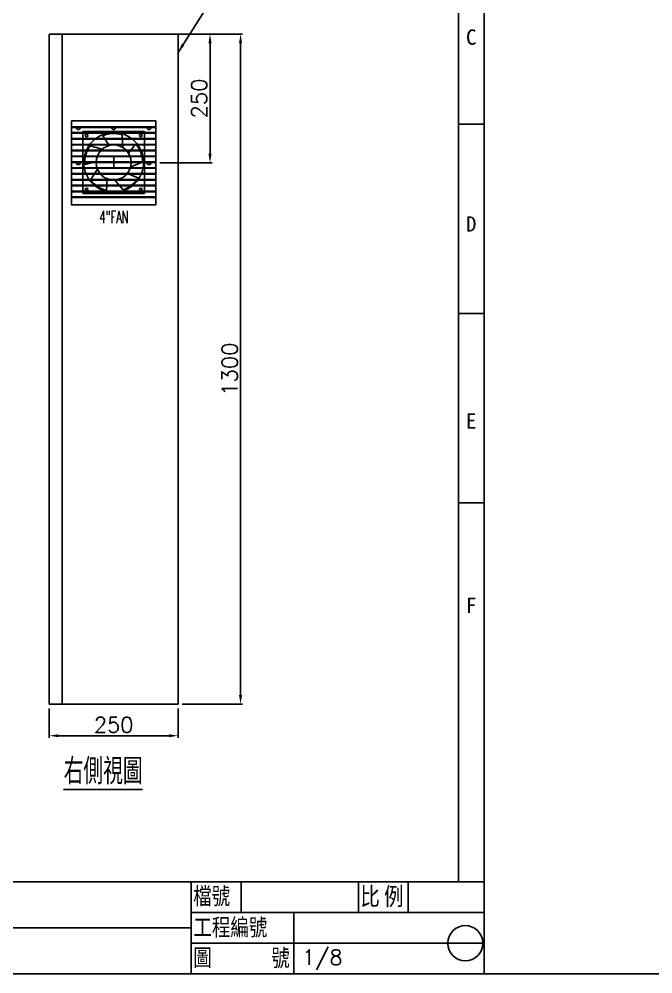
# Model space of a CAD drawing. Header units: millimetres. Extents: x 21506 to 58194, y 6783 to 13041.
# Drawn here: x 24613 to 25842, y 6786 to 8638 of the extents above; entities that cross this region are included whole.
import ezdxf
from ezdxf.enums import TextEntityAlignment as Align

# ---------------------------------------------------------------- set-up
doc = ezdxf.new("R2010")
doc.units = ezdxf.units.MM
doc.linetypes.add('DASH1', pattern=[1.5, 1, -0.5])
for name, color, linetype in [('075KW40IMRV50U03AFO80B4B5', 7, 'Continuous'), ('1', 7, 'Continuous'), ('A', 2, 'Continuous'), ('TEXT', 11, 'Continuous')]:
    doc.layers.add(name, color=color, linetype=linetype)
doc.styles.add('CHINA', font='ROMANC.SHX', dxfattribs={"width": 0.8, "bigfont": 'stsl.shx'})
doc.styles.get("Standard").update_dxf_attribs({"font": ''})
doc.styles.add('STSL', font='simplex', dxfattribs={"bigfont": 'STSL.SHX'})
doc.styles.add('T2', font='simplex', dxfattribs={"bigfont": 'stsl'})
doc.styles.get('Standard').set_extended_font_data('MingLiU')
doc.dimstyles.get("Standard").update_dxf_attribs({"dimtxt": 0.18, "dimasz": 0.18, "dimexe": 0.18, "dimexo": 0.0625, "dimgap": 0.09, "dimtad": 0, "dimtih": 1, "dimtoh": 1, "dimdec": 4, "dimzin": 0, "dimdsep": 46, "dimtxsty": 'Standard', "dimcen": 0.09, "dimadec": 0, "dimazin": 0, "dimtfac": 1, "dimtdec": 4, "dimtofl": 0, "dimtmove": 0, "dimatfit": 3, "dimfxl": 1, "dimtolj": 1, "dimtzin": 0, "dimarcsym": 0})

# ---------------------------------------------------------------- blocks, each defined once
blk = doc.blocks.new('*D102')
at = {"color": 3, "lineweight": -2, "ltscale": 0.5}
for p, q in [((24929.4, 8609), (25046.4, 8609)), ((25042.4, 8591), (25042.4, 7327)), ((24929.4, 7309), (25046.4, 7309))]:
    blk.add_line(p, q, dxfattribs=at)
at = {"color": 3}
for points in [[(25045.4, 8591), (25039.4, 8591), (25042.4, 8609)], [(25039.4, 7327), (25045.4, 7327), (25042.4, 7309)]]:
    blk.add_solid(points, dxfattribs=at)
at = {"layer": 'Defpoints', "color": 0}
for p in [(24921.4, 8609), (24921.4, 7309), (25042.4, 7309)]:
    blk.add_point(p, dxfattribs=at)
at = {"color": 3, "insert": (25021.4, 7959), "char_height": 30, "attachment_point": 5, "rotation": 90, "style": 'STSL'}
blk.add_mtext('\\A1;1300', dxfattribs=at)
blk = doc.blocks.new('A$C0FFD5736')
for p, q in [((0, 151.6), (163, 151.6)), ((0, 150.4), (163, 150.4)), ((0, 140.2), (163, 140.2)), ((0, 139.1), (163, 139.1)), ((0, 128.9), (163, 128.9)), ((0, 127.7), (163, 127.7)), ((0, 117.5), (163, 117.5)), ((0, 116.4), (163, 116.4)), ((0, 106.2), (163, 106.2)), ((0, 105), (163, 105)), ((0, 94.8), (163, 94.8)), ((0, 93.7), (163, 93.7)), ((0, 83.5), (163, 83.5)), ((0, 82.3), (163, 82.3)), ((0, 72.1), (163, 72.1)), ((0, 71), (163, 71)), ((0, 60.8), (163, 60.8)), ((0, 59.6), (163, 59.6)), ((0, 49.4), (163, 49.4)), ((0, 48.3), (163, 48.3)), ((0, 38.1), (163, 38.1)), ((0, 36.9), (163, 36.9)), ((0, 26.7), (163, 26.7)), ((0, 25.6), (163, 25.6)), ((0, 15.4), (163, 15.4)), ((0, 14.2), (163, 14.2))]:
    blk.add_line(p, q)
blk.add_lwpolyline([(0, 163), (163, 163), (163, 0), (0, 0)], close=True)
for centre in [(13, 150.4), (81.5, 150.4), (150, 150.4), (13, 82.3), (150, 82.3)]:
    blk.add_arc(centre, 4.15, 180, 0)
blk = doc.blocks.new('FAN120')
at = {"layer": 'A'}
for p, q in [((-60, 60), (-60, -60)), ((-60, 60), (60, 60)), ((60, 60), (60, -60)), ((-21, 51.9), (-8.6, 32.9)), ((16.4, 53.5), (18, 29)), ((-45.8, 32.2), (-22, 26.1)), ((42.9, 36), (28.6, 18.3)), ((-55.9, -3.9), (-33.9, 2)), ((56, 0.9), (33.1, -8.2)), ((-44.8, -33.6), (-31.6, -12.9)), ((-13.6, -54.3), (-12.4, -31.7)), ((18.2, -53), (2.5, -34)), ((47.5, -29.7), (26.3, -21.6)), ((-60, -60), (60, -60))]:
    blk.add_line(p, q, dxfattribs=at)
at = {"layer": 'A', "color": 3}
for p, q in [((-10, 0), (10, 0)), ((0, -10), (0, 10))]:
    blk.add_line(p, q, dxfattribs=at)
at = {"layer": 'A'}
for centre, radius in [((0, 0), 58), ((-52.5, 52.5), 2.5), ((52.5, 52.5), 2.5), ((0, 0), 34), ((-52.5, -52.5), 2.5), ((52.5, -52.5), 2.5)]:
    blk.add_circle(centre, radius, dxfattribs=at)
for start, end in [(72.9279, 111.9751), (144.9279, 183.9751), (0.9279, 39.9751), (216.9279, 255.9751), (288.9279, 327.9751)]:
    blk.add_arc((0, 0), 56, start, end, dxfattribs=at)
blk = doc.blocks.new('*D104')
at = {"color": 3, "lineweight": -2, "ltscale": 0.5}
for p, q in [((24671.4, 7301), (24671.4, 7244)), ((24921.4, 7301), (24921.4, 7244)), ((24689.4, 7248), (24903.4, 7248))]:
    blk.add_line(p, q, dxfattribs=at)
at = {"color": 3}
for points in [[(24689.4, 7251), (24689.4, 7245), (24671.4, 7248)], [(24903.4, 7245), (24903.4, 7251), (24921.4, 7248)]]:
    blk.add_solid(points, dxfattribs=at)
at = {"layer": 'Defpoints', "color": 0}
for p in [(24671.4, 7309), (24921.4, 7309), (24921.4, 7248)]:
    blk.add_point(p, dxfattribs=at)
at = {"color": 3, "insert": (24796.4, 7269), "char_height": 30, "attachment_point": 5, "style": 'STSL'}
blk.add_mtext('\\A1;250', dxfattribs=at)
blk = doc.blocks.new('*D107')
at = {"color": 3, "lineweight": -2, "ltscale": 0.5}
for p, q in [((24885.9, 8609), (24987.2, 8609)), ((24983.2, 8377), (24983.2, 8591)), ((24885.9, 8359), (24987.2, 8359))]:
    blk.add_line(p, q, dxfattribs=at)
at = {"color": 3}
for points in [[(24986.2, 8591), (24980.2, 8591), (24983.2, 8609)], [(24980.2, 8377), (24986.2, 8377), (24983.2, 8359)]]:
    blk.add_solid(points, dxfattribs=at)
at = {"layer": 'Defpoints', "color": 0}
for p in [(24877.9, 8609), (24983.2, 8609), (24877.9, 8359)]:
    blk.add_point(p, dxfattribs=at)
at = {"color": 3, "insert": (24962.2, 8484), "char_height": 30, "attachment_point": 5, "rotation": 90, "style": 'STSL'}
blk.add_mtext('\\A1;250', dxfattribs=at)

msp = doc.modelspace()

# ---------------------------------------------------------------- linework, layer by layer
at = {"color": 7}
for p, q in [((25464.87, 6964.752), (25464.87, 9586.031)), ((25514.515, 9586.031), (25514.516, 6786.028)), ((25514.515, 8434.257), (25464.87, 8434.257)), ((25514.515, 8066.881), (25464.87, 8066.881)), ((25514.516, 7699.504), (25464.87, 7699.504)), ((21506.09, 6964.751), (25514.516, 6964.752)), ((24946.974, 6964.751), (24946.974, 6786.028)), ((25043.549, 6964.751), (25043.549, 6905.177)), ((25270.837, 6905.177), (25270.837, 6964.752)), ((25367.411, 6964.752), (25367.411, 6905.177)), ((24946.974, 6905.177), (25514.516, 6905.177)), ((25145.556, 6905.177), (25145.556, 6786.028)), ((24946.974, 6845.602), (25514.516, 6845.602)), ((21506.09, 6786.027), (25514.516, 6786.028))]:
    msp.add_line(p, q, dxfattribs=at)
for p, q in [((25514.516, 9586.031), (25514.516, 6786.027)), ((25514.516, 6786.027), (25514.516, 9586.031)), ((25514.516, 6786.027), (21506.09, 6786.027)), ((25514.516, 6786.027), (26169.487, 6786.028))]:
    msp.add_line(p, q)
at = {"ltscale": 0.5}
for p, q in [((24671.395, 7309.006), (24671.395, 8609.006)), ((24671.395, 8609.006), (24921.395, 8609.006)), ((24696.395, 7309.006), (24696.395, 8609.006)), ((24921.395, 8609.006), (24921.395, 7309.006)), ((24921.395, 7309.006), (24671.395, 7309.006))]:
    msp.add_line(p, q, dxfattribs=at)
at = {"color": 7, "linetype": 'DASH1'}
msp.add_line((24025.152, 6875.39), (24946.974, 6875.39), dxfattribs=at)
at = {"layer": '075KW40IMRV50U03AFO80B4B5', "color": 0}
msp.add_circle((25478.128, 6845.602), 34.075, dxfattribs=at)

# ---------------------------------------------------------------- block references
msp.add_blockref('A$C0FFD5736', (24714.895, 8277.506))
at = {"layer": '1'}
msp.add_blockref('FAN120', (24796.395, 8359.822), dxfattribs=at)

# ---------------------------------------------------------------- texts
at = {"color": 7, "oblique": 360, "width": 1}
for s, p in [('C', (25489.693, 8603.051)), ('D', (25489.693, 8240.64)), ('E', (25489.693, 7858.37))]:
    msp.add_text(s, height=29.787, rotation=0.000118, dxfattribs=at).set_placement(p, align=Align.MIDDLE)
at = {"color": 7, "width": 1}
msp.add_text('F', height=29.787, rotation=0.000118, dxfattribs=at).set_placement((25489.693, 7500.922), align=Align.MIDDLE)
at = {"style": 'CHINA', "width": 0.8}
msp.add_text('%%U右側視圖', height=50.3513, dxfattribs=at).set_placement((24699.42, 7153.931))
at = {"color": 7, "style": 'T2', "width": 1}
for s, height, p in [('檔號', 37.7305, (24950.576, 6916.911)), ('比', 39.716, (25274.74, 6915.253)), ('例', 39.716, (25320.709, 6915.253)), ('工程編號', 37.7305, (24950.924, 6856.327)), ('圖', 37.731, (24950.724, 6797.704))]:
    msp.add_text(s, height=height, rotation=0.000118, dxfattribs=at).set_placement(p)
at = {"color": 7, "style": 'T2', "oblique": 360, "width": 1}
msp.add_text('號', height=37.731, rotation=0.000118, dxfattribs=at).set_placement((25102.069, 6796.935))
at = {"color": 7, "style": 'T2'}
msp.add_text('1/8', height=29.4737, rotation=0.000118, dxfattribs=at).set_placement((25161.821, 6803.49))
at = {"layer": 'TEXT', "style": 'CHINA', "width": 0.6}
msp.add_text('4"FAN', height=23.4101, dxfattribs=at).set_placement((24796.916, 8242.459), align=Align.CENTER)

# ---------------------------------------------------------------- dimensions: what is measured, and where the dimension line sits
at = {"ltscale": 0.5}
for base, p1, p2, picture, middle in [((24983.224, 8609.006), (24877.895, 8359.006), (24877.895, 8609.006), '*D107', (24962.224, 8484.006)), ((25042.388, 7309.006), (24921.395, 8609.006), (24921.395, 7309.006), '*D102', (25021.388, 7959.006))]:
    dim = msp.add_linear_dim(base=base, p1=p1, p2=p2, angle=90, dimstyle='Standard', override={"dimscale": 2, "dimtxt": 15, "dimasz": 9, "dimexe": 2, "dimexo": 4, "dimgap": 3, "dimtad": 1, "dimtih": 0, "dimtoh": 0, "dimdec": 1, "dimzin": 8, "dimtxsty": 'STSL', "dimcen": 0, "dimclrd": 3, "dimclre": 3, "dimclrt": 3, "dimtdec": 1, "dimtix": 1, "dimfxl": 1.5}, dxfattribs=at)
    dim.commit()
    dim.dimension.update_dxf_attribs({"geometry": picture, "text_midpoint": middle})
dim = msp.add_linear_dim(base=(24921.395, 7248.014), p1=(24671.395, 7309.006), p2=(24921.395, 7309.006), dimstyle='Standard', override={"dimscale": 2, "dimtxt": 15, "dimasz": 9, "dimexe": 2, "dimexo": 4, "dimgap": 3, "dimtad": 1, "dimtih": 0, "dimtoh": 0, "dimdec": 1, "dimzin": 8, "dimtxsty": 'STSL', "dimcen": 0, "dimclrd": 3, "dimclre": 3, "dimclrt": 3, "dimtdec": 1, "dimtix": 1, "dimfxl": 1.5}, dxfattribs=at)
dim.commit()
dim.dimension.update_dxf_attribs({"geometry": '*D104', "text_midpoint": (24796.395, 7269.014)})

# ---------------------------------------------------------------- leaders
msp.add_leader([(24921.395, 8573.244), (24972.548, 8654.227), (25040.444, 8654.227)], dimstyle='Standard', override={"dimscale": 2, "dimtxt": 15, "dimasz": 9, "dimexe": 2, "dimexo": 4, "dimgap": 3, "dimtad": 0, "dimtih": 0, "dimtoh": 0, "dimdec": 1, "dimzin": 8, "dimtxsty": 'STSL', "dimcen": 0, "dimclrd": 3, "dimclre": 3, "dimclrt": 3, "dimtdec": 1, "dimtix": 1, "dimfxl": 1.5}, dxfattribs=at)

doc.saveas('drawing.dxf')
